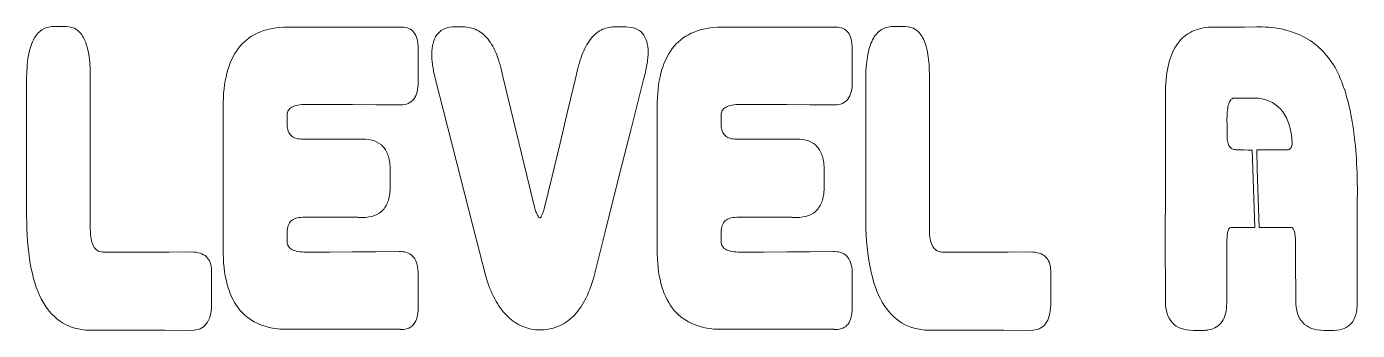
# Model space of a CAD drawing. Header units: millimetres. Extents: x 8 to 95, y 4 to 126.
# Drawn here: x 7.68 to 16.4, y 110.6 to 112.6 of the extents above; entities that cross this region are included whole.
import ezdxf

# ---------------------------------------------------------------- set-up
doc = ezdxf.new("R2010")
doc.units = ezdxf.units.MM
doc.header["$MEASUREMENT"] = 0
doc.layers.add('text outlines', color=7, linetype='Continuous', lineweight=0)

# ---------------------------------------------------------------- blocks, each defined once
blk = doc.blocks.new('Block_9')
at = {"layer": 'text outlines', "color": 7, "lineweight": 9}
for points, knots in [([(8.7578, 110.6026), (8.7578, 110.6026), (8.5843, 110.6032), (8.5843, 110.6032), (8.5843, 110.6032), (8.4109, 110.6037), (8.4109, 110.6037), (8.4109, 110.6037), (8.2374, 110.6043), (8.2374, 110.6043), (8.2374, 110.6043), (8.0639, 110.6048), (8.0639, 110.6048), (7.9997, 110.6109), (7.9435, 110.6312), (7.8953, 110.6655), (7.8472, 110.6998), (7.8071, 110.7481), (7.775, 110.8106), (7.7429, 110.8731), (7.7188, 110.9497), (7.7028, 111.0404), (7.6868, 111.131), (7.6788, 111.2358), (7.6788, 111.3547), (7.6788, 111.3547), (7.6788, 111.5773), (7.6788, 111.5773), (7.6788, 111.5773), (7.6788, 111.7999), (7.6788, 111.7999), (7.6788, 111.7999), (7.6788, 112.0224), (7.6788, 112.0224), (7.6788, 112.0224), (7.6788, 112.245), (7.6788, 112.245), (7.6788, 112.3036), (7.6825, 112.3548), (7.6899, 112.3987), (7.6973, 112.4425), (7.7084, 112.4791), (7.7233, 112.5084), (7.7381, 112.5376), (7.7566, 112.5595), (7.7789, 112.5742), (7.8012, 112.5888), (7.8272, 112.5961), (7.8569, 112.5961), (7.8569, 112.5961), (7.8772, 112.5961), (7.8772, 112.5961), (7.8772, 112.5961), (7.8975, 112.5961), (7.8975, 112.5961), (7.8975, 112.5961), (7.9179, 112.5961), (7.9179, 112.5961), (7.9179, 112.5961), (7.9382, 112.5961), (7.9382, 112.5961), (7.9645, 112.5961), (7.9875, 112.5893), (8.0072, 112.5757), (8.0269, 112.5621), (8.0433, 112.5417), (8.0565, 112.5144), (8.0696, 112.4872), (8.0795, 112.4532), (8.0861, 112.4124), (8.0927, 112.3716), (8.096, 112.3239), (8.096, 112.2695), (8.096, 112.2695), (8.096, 112.0191), (8.096, 112.0191), (8.096, 112.0191), (8.096, 111.7687), (8.096, 111.7687), (8.096, 111.7687), (8.096, 111.5183), (8.096, 111.5183), (8.096, 111.5183), (8.096, 111.2678), (8.096, 111.2678), (8.096, 111.2431), (8.0977, 111.2214), (8.1011, 111.2028), (8.1046, 111.1841), (8.1097, 111.1684), (8.1166, 111.1558), (8.1235, 111.1432), (8.1321, 111.1336), (8.1423, 111.127), (8.1526, 111.1204), (8.1646, 111.1168), (8.1783, 111.1163), (8.1783, 111.1163), (8.3232, 111.1165), (8.3232, 111.1165), (8.3232, 111.1165), (8.468, 111.1168), (8.468, 111.1168), (8.468, 111.1168), (8.6129, 111.117), (8.6129, 111.117), (8.6129, 111.117), (8.7578, 111.1173), (8.7578, 111.1173), (8.7797, 111.1171), (8.799, 111.1144), (8.8155, 111.1092), (8.8321, 111.1039), (8.8459, 111.0962), (8.857, 111.0859), (8.868, 111.0756), (8.8764, 111.0627), (8.882, 111.0474), (8.8877, 111.032), (8.8906, 111.0141), (8.8908, 110.9936), (8.8908, 110.9936), (8.8908, 110.9379), (8.8908, 110.9379), (8.8908, 110.9379), (8.8908, 110.8822), (8.8908, 110.8822), (8.8908, 110.8822), (8.8908, 110.8264), (8.8908, 110.8264), (8.8908, 110.8264), (8.8908, 110.7707), (8.8908, 110.7707), (8.8903, 110.7429), (8.8872, 110.7185), (8.8815, 110.6976), (8.8757, 110.6767), (8.8673, 110.6592), (8.8562, 110.6452), (8.8451, 110.6312), (8.8313, 110.6206), (8.8149, 110.6135), (8.7985, 110.6064), (8.7795, 110.6028), (8.7578, 110.6026)], [0, 0, 0, 0, 1, 1, 1, 2, 2, 2, 3, 3, 3, 4, 4, 4, 5, 5, 5, 6, 6, 6, 7, 7, 7, 8, 8, 8, 9, 9, 9, 10, 10, 10, 11, 11, 11, 12, 12, 12, 13, 13, 13, 14, 14, 14, 15, 15, 15, 16, 16, 16, 17, 17, 17, 18, 18, 18, 19, 19, 19, 20, 20, 20, 21, 21, 21, 22, 22, 22, 23, 23, 23, 24, 24, 24, 25, 25, 25, 26, 26, 26, 27, 27, 27, 28, 28, 28, 29, 29, 29, 30, 30, 30, 31, 31, 31, 32, 32, 32, 33, 33, 33, 34, 34, 34, 35, 35, 35, 36, 36, 36, 37, 37, 37, 38, 38, 38, 39, 39, 39, 40, 40, 40, 41, 41, 41, 42, 42, 42, 43, 43, 43, 44, 44, 44, 45, 45, 45, 46, 46, 46, 47, 47, 47, 48, 48, 48, 48]), ([(8.9669, 112.0389), (8.9667, 112.0413), (8.9666, 112.0437), (8.9665, 112.0461), (8.9664, 112.0485), (8.9663, 112.0509), (8.9663, 112.0533), (8.9662, 112.0558), (8.9662, 112.0582), (8.9662, 112.0606), (8.9662, 112.0631), (8.9662, 112.0655), (8.9662, 112.068), (8.9662, 112.1522), (8.9744, 112.2264), (8.9909, 112.2903), (9.0073, 112.3543), (9.032, 112.4081), (9.065, 112.4517), (9.0979, 112.4954), (9.139, 112.5289), (9.1884, 112.5522), (9.2378, 112.5755), (9.2955, 112.5886), (9.3614, 112.5916), (9.3614, 112.5916), (9.5509, 112.5916), (9.5509, 112.5916), (9.5509, 112.5916), (9.7405, 112.5916), (9.7405, 112.5916), (9.7405, 112.5916), (9.9301, 112.5916), (9.9301, 112.5916), (9.9301, 112.5916), (10.1196, 112.5916), (10.1196, 112.5916), (10.1211, 112.5918), (10.1225, 112.5919), (10.124, 112.5921), (10.1254, 112.5922), (10.1268, 112.5923), (10.1282, 112.5924), (10.1296, 112.5925), (10.131, 112.5925), (10.1324, 112.5926), (10.1337, 112.5926), (10.1351, 112.5927), (10.1365, 112.5927), (10.1543, 112.5927), (10.1699, 112.5897), (10.1833, 112.5838), (10.1967, 112.5779), (10.2079, 112.5691), (10.2168, 112.5573), (10.2258, 112.5456), (10.2325, 112.5308), (10.2369, 112.5132), (10.2414, 112.4955), (10.2436, 112.4748), (10.2436, 112.4512), (10.2436, 112.4512), (10.2436, 112.403), (10.2436, 112.403), (10.2436, 112.403), (10.2436, 112.3549), (10.2436, 112.3549), (10.2436, 112.3549), (10.2436, 112.3067), (10.2436, 112.3067), (10.2436, 112.3067), (10.2436, 112.2585), (10.2436, 112.2585), (10.2438, 112.2564), (10.244, 112.2544), (10.2441, 112.2524), (10.2442, 112.2504), (10.2443, 112.2484), (10.2444, 112.2464), (10.2445, 112.2445), (10.2446, 112.2426), (10.2446, 112.2407), (10.2447, 112.2388), (10.2447, 112.2369), (10.2447, 112.2351), (10.2447, 112.2096), (10.2422, 112.1873), (10.2374, 112.1683), (10.2325, 112.1492), (10.2253, 112.1333), (10.2156, 112.1206), (10.2059, 112.1079), (10.1938, 112.0983), (10.1793, 112.092), (10.1648, 112.0856), (10.1479, 112.0824), (10.1286, 112.0824), (10.1286, 112.0824), (10.1263, 112.0824), (10.1263, 112.0824), (10.1263, 112.0824), (10.1241, 112.0824), (10.1241, 112.0824), (10.1241, 112.0824), (10.1219, 112.0824), (10.1219, 112.0824), (10.1219, 112.0824), (10.1196, 112.0824), (10.1196, 112.0824), (10.1196, 112.0824), (9.9673, 112.0833), (9.9673, 112.0833), (9.9673, 112.0833), (9.8149, 112.0841), (9.8149, 112.0841), (9.8149, 112.0841), (9.6625, 112.0849), (9.6625, 112.0849), (9.6625, 112.0849), (9.5102, 112.0857), (9.5102, 112.0857), (9.4896, 112.0855), (9.4716, 112.084), (9.4561, 112.0811), (9.4406, 112.0781), (9.4276, 112.0738), (9.4172, 112.0682), (9.4067, 112.0625), (9.3989, 112.0554), (9.3935, 112.047), (9.3882, 112.0386), (9.3854, 112.0288), (9.3851, 112.0177), (9.3851, 112.0177), (9.3851, 112.0013), (9.3851, 112.0013), (9.3851, 112.0013), (9.3851, 111.9849), (9.3851, 111.9849), (9.3851, 111.9849), (9.3851, 111.9684), (9.3851, 111.9684), (9.3851, 111.9684), (9.3851, 111.952), (9.3851, 111.952), (9.3854, 111.9362), (9.3877, 111.9224), (9.3921, 111.9106), (9.3965, 111.8987), (9.4029, 111.8889), (9.4114, 111.881), (9.4199, 111.8731), (9.4305, 111.8672), (9.4431, 111.8632), (9.4557, 111.8593), (9.4704, 111.8573), (9.4871, 111.8573), (9.4871, 111.8573), (9.5775, 111.8573), (9.5775, 111.8573), (9.5775, 111.8573), (9.6678, 111.8573), (9.6678, 111.8573), (9.6678, 111.8573), (9.7581, 111.8573), (9.7581, 111.8573), (9.7581, 111.8573), (9.8485, 111.8573), (9.8485, 111.8573), (9.851, 111.8575), (9.8535, 111.8576), (9.856, 111.8577), (9.8585, 111.8579), (9.861, 111.858), (9.8635, 111.8581), (9.866, 111.8582), (9.8685, 111.8582), (9.871, 111.8583), (9.8735, 111.8583), (9.876, 111.8583), (9.8785, 111.8583), (9.9088, 111.8583), (9.9353, 111.8541), (9.958, 111.8456), (9.9808, 111.8371), (9.9997, 111.8244), (10.0149, 111.8074), (10.0301, 111.7904), (10.0414, 111.7692), (10.049, 111.7437), (10.0566, 111.7182), (10.0604, 111.6884), (10.0604, 111.6544), (10.0604, 111.6544), (10.0604, 111.6276), (10.0604, 111.6276), (10.0604, 111.6276), (10.0604, 111.6009), (10.0604, 111.6009), (10.0604, 111.6009), (10.0604, 111.5742), (10.0604, 111.5742), (10.0604, 111.5742), (10.0604, 111.5474), (10.0604, 111.5474), (10.0604, 111.5134), (10.0566, 111.4837), (10.049, 111.4582), (10.0414, 111.4328), (10.0301, 111.4115), (10.0149, 111.3946), (9.9997, 111.3776), (9.9808, 111.3648), (9.958, 111.3564), (9.9353, 111.3479), (9.9088, 111.3436), (9.8785, 111.3436), (9.876, 111.3436), (9.8735, 111.3437), (9.871, 111.3437), (9.8685, 111.3437), (9.866, 111.3438), (9.8635, 111.3439), (9.861, 111.344), (9.8585, 111.3441), (9.856, 111.3442), (9.8535, 111.3443), (9.851, 111.3445), (9.8485, 111.3447), (9.8485, 111.3447), (9.7581, 111.3447), (9.7581, 111.3447), (9.7581, 111.3447), (9.6678, 111.3447), (9.6678, 111.3447), (9.6678, 111.3447), (9.5775, 111.3447), (9.5775, 111.3447), (9.5775, 111.3447), (9.4871, 111.3447), (9.4871, 111.3447), (9.4704, 111.3447), (9.4557, 111.3427), (9.4431, 111.3388), (9.4305, 111.3348), (9.4199, 111.3289), (9.4114, 111.321), (9.4029, 111.3131), (9.3965, 111.3032), (9.3921, 111.2914), (9.3877, 111.2796), (9.3854, 111.2657), (9.3851, 111.2499), (9.3851, 111.2499), (9.3851, 111.2335), (9.3851, 111.2335), (9.3851, 111.2335), (9.3851, 111.2171), (9.3851, 111.2171), (9.3851, 111.2171), (9.3851, 111.2007), (9.3851, 111.2007), (9.3851, 111.2007), (9.3851, 111.1843), (9.3851, 111.1843), (9.3854, 111.1731), (9.3882, 111.1634), (9.3935, 111.1549), (9.3989, 111.1465), (9.4067, 111.1395), (9.4172, 111.1338), (9.4276, 111.1281), (9.4406, 111.1238), (9.4561, 111.1209), (9.4716, 111.118), (9.4896, 111.1164), (9.5102, 111.1163), (9.5102, 111.1163), (9.6625, 111.1171), (9.6625, 111.1171), (9.6625, 111.1171), (9.8149, 111.1179), (9.8149, 111.1179), (9.8149, 111.1179), (9.9673, 111.1187), (9.9673, 111.1187), (9.9673, 111.1187), (10.1196, 111.1195), (10.1196, 111.1195), (10.1196, 111.1195), (10.1219, 111.1195), (10.1219, 111.1195), (10.1219, 111.1195), (10.1241, 111.1195), (10.1241, 111.1195), (10.1241, 111.1195), (10.1263, 111.1195), (10.1263, 111.1195), (10.1263, 111.1195), (10.1286, 111.1195), (10.1286, 111.1195), (10.1479, 111.1195), (10.1648, 111.1164), (10.1793, 111.11), (10.1938, 111.1036), (10.2059, 111.0941), (10.2156, 111.0814), (10.2253, 111.0687), (10.2325, 111.0528), (10.2374, 111.0337), (10.2422, 111.0146), (10.2447, 110.9924), (10.2447, 110.9669), (10.2447, 110.9651), (10.2447, 110.9632), (10.2446, 110.9613), (10.2446, 110.9594), (10.2445, 110.9575), (10.2444, 110.9555), (10.2443, 110.9536), (10.2442, 110.9516), (10.2441, 110.9496), (10.244, 110.9476), (10.2438, 110.9456), (10.2436, 110.9435), (10.2436, 110.9435), (10.2436, 110.8953), (10.2436, 110.8953), (10.2436, 110.8953), (10.2436, 110.8471), (10.2436, 110.8471), (10.2436, 110.8471), (10.2436, 110.7989), (10.2436, 110.7989), (10.2436, 110.7989), (10.2436, 110.7507), (10.2436, 110.7507), (10.2436, 110.7271), (10.2414, 110.7065), (10.2369, 110.6888), (10.2325, 110.6711), (10.2258, 110.6563), (10.2168, 110.6445), (10.2079, 110.6327), (10.1967, 110.6239), (10.1833, 110.618), (10.1699, 110.6121), (10.1543, 110.6091), (10.1365, 110.6091), (10.1351, 110.6091), (10.1337, 110.6092), (10.1324, 110.6092), (10.131, 110.6093), (10.1296, 110.6094), (10.1282, 110.6095), (10.1268, 110.6096), (10.1254, 110.6097), (10.124, 110.6099), (10.1225, 110.61), (10.1211, 110.6102), (10.1196, 110.6103), (10.1196, 110.6103), (9.9301, 110.6103), (9.9301, 110.6103), (9.9301, 110.6103), (9.7405, 110.6103), (9.7405, 110.6103), (9.7405, 110.6103), (9.5509, 110.6103), (9.5509, 110.6103), (9.5509, 110.6103), (9.3614, 110.6103), (9.3614, 110.6103), (9.2955, 110.6133), (9.2378, 110.6265), (9.1884, 110.6498), (9.139, 110.6731), (9.0979, 110.7065), (9.065, 110.7502), (9.032, 110.7938), (9.0073, 110.8476), (8.9909, 110.9116), (8.9744, 110.9755), (8.9662, 111.0497), (8.9662, 111.134), (8.9662, 111.1364), (8.9662, 111.1388), (8.9662, 111.1412), (8.9662, 111.1437), (8.9662, 111.1461), (8.9663, 111.1485), (8.9663, 111.1509), (8.9664, 111.1533), (8.9665, 111.1558), (8.9666, 111.1582), (8.9667, 111.1607), (8.9669, 111.1631), (8.9669, 111.1631), (8.9669, 111.382), (8.9669, 111.382), (8.9669, 111.382), (8.9669, 111.601), (8.9669, 111.601), (8.9669, 111.601), (8.9669, 111.8199), (8.9669, 111.8199), (8.9669, 111.8199), (8.9669, 112.0389), (8.9669, 112.0389)], [0, 0, 0, 0, 1, 1, 1, 2, 2, 2, 3, 3, 3, 4, 4, 4, 5, 5, 5, 6, 6, 6, 7, 7, 7, 8, 8, 8, 9, 9, 9, 10, 10, 10, 11, 11, 11, 12, 12, 12, 13, 13, 13, 14, 14, 14, 15, 15, 15, 16, 16, 16, 17, 17, 17, 18, 18, 18, 19, 19, 19, 20, 20, 20, 21, 21, 21, 22, 22, 22, 23, 23, 23, 24, 24, 24, 25, 25, 25, 26, 26, 26, 27, 27, 27, 28, 28, 28, 29, 29, 29, 30, 30, 30, 31, 31, 31, 32, 32, 32, 33, 33, 33, 34, 34, 34, 35, 35, 35, 36, 36, 36, 37, 37, 37, 38, 38, 38, 39, 39, 39, 40, 40, 40, 41, 41, 41, 42, 42, 42, 43, 43, 43, 44, 44, 44, 45, 45, 45, 46, 46, 46, 47, 47, 47, 48, 48, 48, 49, 49, 49, 50, 50, 50, 51, 51, 51, 52, 52, 52, 53, 53, 53, 54, 54, 54, 55, 55, 55, 56, 56, 56, 57, 57, 57, 58, 58, 58, 59, 59, 59, 60, 60, 60, 61, 61, 61, 62, 62, 62, 63, 63, 63, 64, 64, 64, 65, 65, 65, 66, 66, 66, 67, 67, 67, 68, 68, 68, 69, 69, 69, 70, 70, 70, 71, 71, 71, 72, 72, 72, 73, 73, 73, 74, 74, 74, 75, 75, 75, 76, 76, 76, 77, 77, 77, 78, 78, 78, 79, 79, 79, 80, 80, 80, 81, 81, 81, 82, 82, 82, 83, 83, 83, 84, 84, 84, 85, 85, 85, 86, 86, 86, 87, 87, 87, 88, 88, 88, 89, 89, 89, 90, 90, 90, 91, 91, 91, 92, 92, 92, 93, 93, 93, 94, 94, 94, 95, 95, 95, 96, 96, 96, 97, 97, 97, 98, 98, 98, 99, 99, 99, 100, 100, 100, 101, 101, 101, 102, 102, 102, 103, 103, 103, 104, 104, 104, 105, 105, 105, 106, 106, 106, 107, 107, 107, 108, 108, 108, 109, 109, 109, 110, 110, 110, 111, 111, 111, 112, 112, 112, 113, 113, 113, 114, 114, 114, 115, 115, 115, 116, 116, 116, 117, 117, 117, 118, 118, 118, 119, 119, 119, 120, 120, 120, 121, 121, 121, 122, 122, 122, 123, 123, 123, 124, 124, 124, 125, 125, 125, 126, 126, 126, 127, 127, 127, 128, 128, 128, 129, 129, 129, 130, 130, 130, 131, 131, 131, 132, 132, 132, 133, 133, 133, 134, 134, 134, 135, 135, 135, 136, 136, 136, 136]), ([(11.7206, 112.2485), (11.7206, 112.2485), (11.6391, 111.9245), (11.6391, 111.9245), (11.6391, 111.9245), (11.5576, 111.6005), (11.5576, 111.6005), (11.5576, 111.6005), (11.4761, 111.2765), (11.4761, 111.2765), (11.4761, 111.2765), (11.3947, 110.9524), (11.3947, 110.9524), (11.3788, 110.8947), (11.3594, 110.8442), (11.3365, 110.8008), (11.3136, 110.7575), (11.2871, 110.7214), (11.2572, 110.6925), (11.2272, 110.6636), (11.1936, 110.642), (11.1565, 110.6275), (11.1195, 110.6131), (11.0788, 110.6059), (11.0346, 110.6059), (11.0346, 110.6059), (11.0329, 110.6059), (11.0329, 110.6059), (11.0329, 110.6059), (11.0312, 110.6059), (11.0312, 110.6059), (11.0312, 110.6059), (11.0295, 110.6059), (11.0295, 110.6059), (11.0295, 110.6059), (11.0278, 110.6059), (11.0278, 110.6059), (10.9875, 110.6087), (10.9503, 110.6181), (10.916, 110.634), (10.8817, 110.65), (10.8504, 110.6726), (10.822, 110.7017), (10.7937, 110.7309), (10.7683, 110.7666), (10.7458, 110.809), (10.7234, 110.8513), (10.7039, 110.9002), (10.6874, 110.9557), (10.6874, 110.9557), (10.6043, 111.2811), (10.6043, 111.2811), (10.6043, 111.2811), (10.5213, 111.6065), (10.5213, 111.6065), (10.5213, 111.6065), (10.4383, 111.9319), (10.4383, 111.9319), (10.4383, 111.9319), (10.3553, 112.2573), (10.3553, 112.2573), (10.3516, 112.2725), (10.3483, 112.2872), (10.3456, 112.3014), (10.3428, 112.3156), (10.3405, 112.3292), (10.3387, 112.3423), (10.3369, 112.3554), (10.3355, 112.3679), (10.3346, 112.3799), (10.3337, 112.392), (10.3332, 112.4034), (10.3332, 112.4144), (10.3332, 112.4417), (10.336, 112.4659), (10.3415, 112.487), (10.347, 112.5081), (10.3553, 112.5262), (10.3663, 112.5411), (10.3774, 112.5561), (10.3912, 112.568), (10.4078, 112.5767), (10.4244, 112.5855), (10.4437, 112.5912), (10.4659, 112.5939), (10.4659, 112.5939), (10.4839, 112.5939), (10.4839, 112.5939), (10.4839, 112.5939), (10.5019, 112.5939), (10.5019, 112.5939), (10.5019, 112.5939), (10.5199, 112.5939), (10.5199, 112.5939), (10.5199, 112.5939), (10.5379, 112.5939), (10.5379, 112.5939), (10.5709, 112.5939), (10.6012, 112.5871), (10.6286, 112.5735), (10.6559, 112.56), (10.6805, 112.5396), (10.7022, 112.5125), (10.7239, 112.4854), (10.7428, 112.4515), (10.7588, 112.4108), (10.7748, 112.3701), (10.788, 112.3227), (10.7983, 112.2685), (10.7983, 112.2685), (10.8508, 112.0517), (10.8508, 112.0517), (10.8508, 112.0517), (10.9032, 111.835), (10.9032, 111.835), (10.9032, 111.835), (10.9557, 111.6183), (10.9557, 111.6183), (10.9557, 111.6183), (11.0081, 111.4015), (11.0081, 111.4015), (11.0118, 111.3913), (11.0153, 111.3824), (11.0185, 111.3747), (11.0217, 111.367), (11.0247, 111.3607), (11.0274, 111.3555), (11.0302, 111.3504), (11.0327, 111.3466), (11.0349, 111.344), (11.0371, 111.3415), (11.0391, 111.3402), (11.0408, 111.3402), (11.0425, 111.3402), (11.0443, 111.3414), (11.0463, 111.3439), (11.0483, 111.3463), (11.0506, 111.35), (11.0529, 111.3549), (11.0553, 111.3599), (11.0579, 111.366), (11.0607, 111.3734), (11.0634, 111.3808), (11.0663, 111.3894), (11.0694, 111.3993), (11.0694, 111.3993), (11.1215, 111.6155), (11.1215, 111.6155), (11.1215, 111.6155), (11.1735, 111.8316), (11.1735, 111.8316), (11.1735, 111.8316), (11.2255, 112.0478), (11.2255, 112.0478), (11.2255, 112.0478), (11.2775, 112.264), (11.2775, 112.264), (11.2881, 112.319), (11.3013, 112.3671), (11.3171, 112.4083), (11.3329, 112.4496), (11.3513, 112.4839), (11.3723, 112.5114), (11.3932, 112.5389), (11.4168, 112.5595), (11.4429, 112.5733), (11.469, 112.587), (11.4977, 112.5939), (11.529, 112.5939), (11.529, 112.5939), (11.5479, 112.5939), (11.5479, 112.5939), (11.5479, 112.5939), (11.5667, 112.5939), (11.5667, 112.5939), (11.5667, 112.5939), (11.5856, 112.5939), (11.5856, 112.5939), (11.5856, 112.5939), (11.6045, 112.5939), (11.6045, 112.5939), (11.6288, 112.5935), (11.6502, 112.5897), (11.6684, 112.5826), (11.6867, 112.5754), (11.7019, 112.5649), (11.7141, 112.5509), (11.7262, 112.537), (11.7353, 112.5197), (11.7414, 112.499), (11.7475, 112.4783), (11.7505, 112.4542), (11.7505, 112.4268), (11.7505, 112.4147), (11.7499, 112.4019), (11.7487, 112.3884), (11.7474, 112.3749), (11.7455, 112.3608), (11.743, 112.3459), (11.7405, 112.331), (11.7374, 112.3155), (11.7337, 112.2993), (11.7299, 112.283), (11.7256, 112.2661), (11.7206, 112.2485)], [0, 0, 0, 0, 1, 1, 1, 2, 2, 2, 3, 3, 3, 4, 4, 4, 5, 5, 5, 6, 6, 6, 7, 7, 7, 8, 8, 8, 9, 9, 9, 10, 10, 10, 11, 11, 11, 12, 12, 12, 13, 13, 13, 14, 14, 14, 15, 15, 15, 16, 16, 16, 17, 17, 17, 18, 18, 18, 19, 19, 19, 20, 20, 20, 21, 21, 21, 22, 22, 22, 23, 23, 23, 24, 24, 24, 25, 25, 25, 26, 26, 26, 27, 27, 27, 28, 28, 28, 29, 29, 29, 30, 30, 30, 31, 31, 31, 32, 32, 32, 33, 33, 33, 34, 34, 34, 35, 35, 35, 36, 36, 36, 37, 37, 37, 38, 38, 38, 39, 39, 39, 40, 40, 40, 41, 41, 41, 42, 42, 42, 43, 43, 43, 44, 44, 44, 45, 45, 45, 46, 46, 46, 47, 47, 47, 48, 48, 48, 49, 49, 49, 50, 50, 50, 51, 51, 51, 52, 52, 52, 53, 53, 53, 54, 54, 54, 55, 55, 55, 56, 56, 56, 57, 57, 57, 58, 58, 58, 59, 59, 59, 60, 60, 60, 61, 61, 61, 62, 62, 62, 63, 63, 63, 64, 64, 64, 65, 65, 65, 66, 66, 66, 67, 67, 67, 68, 68, 68, 68]), ([(11.8108, 112.0389), (11.8106, 112.0413), (11.8105, 112.0437), (11.8104, 112.0461), (11.8103, 112.0485), (11.8103, 112.0509), (11.8102, 112.0533), (11.8102, 112.0558), (11.8102, 112.0582), (11.8101, 112.0606), (11.8101, 112.0631), (11.8101, 112.0655), (11.8101, 112.068), (11.8101, 112.1522), (11.8184, 112.2264), (11.8348, 112.2903), (11.8513, 112.3543), (11.876, 112.4081), (11.9089, 112.4517), (11.9418, 112.4954), (11.983, 112.5289), (12.0324, 112.5522), (12.0818, 112.5755), (12.1394, 112.5886), (12.2053, 112.5916), (12.2053, 112.5916), (12.3949, 112.5916), (12.3949, 112.5916), (12.3949, 112.5916), (12.5844, 112.5916), (12.5844, 112.5916), (12.5844, 112.5916), (12.774, 112.5916), (12.774, 112.5916), (12.774, 112.5916), (12.9635, 112.5916), (12.9635, 112.5916), (12.965, 112.5918), (12.9665, 112.5919), (12.9679, 112.5921), (12.9693, 112.5922), (12.9707, 112.5923), (12.9721, 112.5924), (12.9735, 112.5925), (12.9749, 112.5925), (12.9763, 112.5926), (12.9777, 112.5926), (12.9791, 112.5927), (12.9804, 112.5927), (12.9983, 112.5927), (13.0139, 112.5897), (13.0273, 112.5838), (13.0406, 112.5779), (13.0518, 112.5691), (13.0607, 112.5573), (13.0697, 112.5456), (13.0764, 112.5308), (13.0809, 112.5132), (13.0853, 112.4955), (13.0876, 112.4748), (13.0876, 112.4512), (13.0876, 112.4512), (13.0876, 112.403), (13.0876, 112.403), (13.0876, 112.403), (13.0876, 112.3549), (13.0876, 112.3549), (13.0876, 112.3549), (13.0876, 112.3067), (13.0876, 112.3067), (13.0876, 112.3067), (13.0876, 112.2585), (13.0876, 112.2585), (13.0877, 112.2564), (13.0879, 112.2544), (13.088, 112.2524), (13.0882, 112.2504), (13.0883, 112.2484), (13.0883, 112.2464), (13.0884, 112.2445), (13.0885, 112.2426), (13.0885, 112.2407), (13.0886, 112.2388), (13.0886, 112.2369), (13.0886, 112.2351), (13.0886, 112.2096), (13.0862, 112.1873), (13.0813, 112.1683), (13.0765, 112.1492), (13.0692, 112.1333), (13.0595, 112.1206), (13.0498, 112.1079), (13.0377, 112.0983), (13.0232, 112.092), (13.0087, 112.0856), (12.9918, 112.0824), (12.9725, 112.0824), (12.9725, 112.0824), (12.9703, 112.0824), (12.9703, 112.0824), (12.9703, 112.0824), (12.968, 112.0824), (12.968, 112.0824), (12.968, 112.0824), (12.9658, 112.0824), (12.9658, 112.0824), (12.9658, 112.0824), (12.9635, 112.0824), (12.9635, 112.0824), (12.9635, 112.0824), (12.8112, 112.0833), (12.8112, 112.0833), (12.8112, 112.0833), (12.6588, 112.0841), (12.6588, 112.0841), (12.6588, 112.0841), (12.5065, 112.0849), (12.5065, 112.0849), (12.5065, 112.0849), (12.3541, 112.0857), (12.3541, 112.0857), (12.3335, 112.0855), (12.3155, 112.084), (12.3, 112.0811), (12.2845, 112.0781), (12.2715, 112.0738), (12.2611, 112.0682), (12.2507, 112.0625), (12.2428, 112.0554), (12.2375, 112.047), (12.2321, 112.0386), (12.2293, 112.0288), (12.2291, 112.0177), (12.2291, 112.0177), (12.2291, 112.0013), (12.2291, 112.0013), (12.2291, 112.0013), (12.2291, 111.9849), (12.2291, 111.9849), (12.2291, 111.9849), (12.2291, 111.9684), (12.2291, 111.9684), (12.2291, 111.9684), (12.2291, 111.952), (12.2291, 111.952), (12.2293, 111.9362), (12.2316, 111.9224), (12.236, 111.9106), (12.2404, 111.8987), (12.2469, 111.8889), (12.2554, 111.881), (12.2639, 111.8731), (12.2744, 111.8672), (12.287, 111.8632), (12.2997, 111.8593), (12.3143, 111.8573), (12.331, 111.8573), (12.331, 111.8573), (12.4214, 111.8573), (12.4214, 111.8573), (12.4214, 111.8573), (12.5117, 111.8573), (12.5117, 111.8573), (12.5117, 111.8573), (12.6021, 111.8573), (12.6021, 111.8573), (12.6021, 111.8573), (12.6924, 111.8573), (12.6924, 111.8573), (12.6949, 111.8575), (12.6974, 111.8576), (12.6999, 111.8577), (12.7024, 111.8579), (12.7049, 111.858), (12.7074, 111.8581), (12.7099, 111.8582), (12.7124, 111.8582), (12.7149, 111.8583), (12.7174, 111.8583), (12.7199, 111.8583), (12.7224, 111.8583), (12.7527, 111.8583), (12.7792, 111.8541), (12.802, 111.8456), (12.8247, 111.8371), (12.8437, 111.8244), (12.8588, 111.8074), (12.874, 111.7904), (12.8853, 111.7692), (12.8929, 111.7437), (12.9005, 111.7182), (12.9043, 111.6884), (12.9043, 111.6544), (12.9043, 111.6544), (12.9043, 111.6276), (12.9043, 111.6276), (12.9043, 111.6276), (12.9043, 111.6009), (12.9043, 111.6009), (12.9043, 111.6009), (12.9043, 111.5742), (12.9043, 111.5742), (12.9043, 111.5742), (12.9043, 111.5474), (12.9043, 111.5474), (12.9043, 111.5134), (12.9005, 111.4837), (12.8929, 111.4582), (12.8853, 111.4328), (12.874, 111.4115), (12.8588, 111.3946), (12.8437, 111.3776), (12.8247, 111.3648), (12.802, 111.3564), (12.7792, 111.3479), (12.7527, 111.3436), (12.7224, 111.3436), (12.7199, 111.3436), (12.7174, 111.3437), (12.7149, 111.3437), (12.7124, 111.3437), (12.7099, 111.3438), (12.7074, 111.3439), (12.7049, 111.344), (12.7024, 111.3441), (12.6999, 111.3442), (12.6974, 111.3443), (12.6949, 111.3445), (12.6924, 111.3447), (12.6924, 111.3447), (12.6021, 111.3447), (12.6021, 111.3447), (12.6021, 111.3447), (12.5117, 111.3447), (12.5117, 111.3447), (12.5117, 111.3447), (12.4214, 111.3447), (12.4214, 111.3447), (12.4214, 111.3447), (12.331, 111.3447), (12.331, 111.3447), (12.3143, 111.3447), (12.2997, 111.3427), (12.287, 111.3388), (12.2744, 111.3348), (12.2639, 111.3289), (12.2554, 111.321), (12.2469, 111.3131), (12.2404, 111.3032), (12.236, 111.2914), (12.2316, 111.2796), (12.2293, 111.2657), (12.2291, 111.2499), (12.2291, 111.2499), (12.2291, 111.2335), (12.2291, 111.2335), (12.2291, 111.2335), (12.2291, 111.2171), (12.2291, 111.2171), (12.2291, 111.2171), (12.2291, 111.2007), (12.2291, 111.2007), (12.2291, 111.2007), (12.2291, 111.1843), (12.2291, 111.1843), (12.2293, 111.1731), (12.2321, 111.1634), (12.2375, 111.1549), (12.2428, 111.1465), (12.2507, 111.1395), (12.2611, 111.1338), (12.2715, 111.1281), (12.2845, 111.1238), (12.3, 111.1209), (12.3155, 111.118), (12.3335, 111.1164), (12.3541, 111.1163), (12.3541, 111.1163), (12.5065, 111.1171), (12.5065, 111.1171), (12.5065, 111.1171), (12.6588, 111.1179), (12.6588, 111.1179), (12.6588, 111.1179), (12.8112, 111.1187), (12.8112, 111.1187), (12.8112, 111.1187), (12.9635, 111.1195), (12.9635, 111.1195), (12.9635, 111.1195), (12.9658, 111.1195), (12.9658, 111.1195), (12.9658, 111.1195), (12.968, 111.1195), (12.968, 111.1195), (12.968, 111.1195), (12.9703, 111.1195), (12.9703, 111.1195), (12.9703, 111.1195), (12.9725, 111.1195), (12.9725, 111.1195), (12.9918, 111.1195), (13.0087, 111.1164), (13.0232, 111.11), (13.0377, 111.1036), (13.0498, 111.0941), (13.0595, 111.0814), (13.0692, 111.0687), (13.0765, 111.0528), (13.0813, 111.0337), (13.0862, 111.0146), (13.0886, 110.9924), (13.0886, 110.9669), (13.0886, 110.9651), (13.0886, 110.9632), (13.0885, 110.9613), (13.0885, 110.9594), (13.0884, 110.9575), (13.0883, 110.9555), (13.0883, 110.9536), (13.0882, 110.9516), (13.088, 110.9496), (13.0879, 110.9476), (13.0877, 110.9456), (13.0876, 110.9435), (13.0876, 110.9435), (13.0876, 110.8953), (13.0876, 110.8953), (13.0876, 110.8953), (13.0876, 110.8471), (13.0876, 110.8471), (13.0876, 110.8471), (13.0876, 110.7989), (13.0876, 110.7989), (13.0876, 110.7989), (13.0876, 110.7507), (13.0876, 110.7507), (13.0876, 110.7271), (13.0853, 110.7065), (13.0809, 110.6888), (13.0764, 110.6711), (13.0697, 110.6563), (13.0607, 110.6445), (13.0518, 110.6327), (13.0406, 110.6239), (13.0273, 110.618), (13.0139, 110.6121), (12.9983, 110.6091), (12.9804, 110.6091), (12.9791, 110.6091), (12.9777, 110.6092), (12.9763, 110.6092), (12.9749, 110.6093), (12.9735, 110.6094), (12.9721, 110.6095), (12.9707, 110.6096), (12.9693, 110.6097), (12.9679, 110.6099), (12.9665, 110.61), (12.965, 110.6102), (12.9635, 110.6103), (12.9635, 110.6103), (12.774, 110.6103), (12.774, 110.6103), (12.774, 110.6103), (12.5844, 110.6103), (12.5844, 110.6103), (12.5844, 110.6103), (12.3949, 110.6103), (12.3949, 110.6103), (12.3949, 110.6103), (12.2053, 110.6103), (12.2053, 110.6103), (12.1394, 110.6133), (12.0818, 110.6265), (12.0324, 110.6498), (11.983, 110.6731), (11.9418, 110.7065), (11.9089, 110.7502), (11.876, 110.7938), (11.8513, 110.8476), (11.8348, 110.9116), (11.8184, 110.9755), (11.8101, 111.0497), (11.8101, 111.134), (11.8101, 111.1364), (11.8101, 111.1388), (11.8101, 111.1412), (11.8102, 111.1437), (11.8102, 111.1461), (11.8102, 111.1485), (11.8103, 111.1509), (11.8103, 111.1533), (11.8104, 111.1558), (11.8105, 111.1582), (11.8106, 111.1607), (11.8108, 111.1631), (11.8108, 111.1631), (11.8108, 111.382), (11.8108, 111.382), (11.8108, 111.382), (11.8108, 111.601), (11.8108, 111.601), (11.8108, 111.601), (11.8108, 111.8199), (11.8108, 111.8199), (11.8108, 111.8199), (11.8108, 112.0389), (11.8108, 112.0389)], [0, 0, 0, 0, 1, 1, 1, 2, 2, 2, 3, 3, 3, 4, 4, 4, 5, 5, 5, 6, 6, 6, 7, 7, 7, 8, 8, 8, 9, 9, 9, 10, 10, 10, 11, 11, 11, 12, 12, 12, 13, 13, 13, 14, 14, 14, 15, 15, 15, 16, 16, 16, 17, 17, 17, 18, 18, 18, 19, 19, 19, 20, 20, 20, 21, 21, 21, 22, 22, 22, 23, 23, 23, 24, 24, 24, 25, 25, 25, 26, 26, 26, 27, 27, 27, 28, 28, 28, 29, 29, 29, 30, 30, 30, 31, 31, 31, 32, 32, 32, 33, 33, 33, 34, 34, 34, 35, 35, 35, 36, 36, 36, 37, 37, 37, 38, 38, 38, 39, 39, 39, 40, 40, 40, 41, 41, 41, 42, 42, 42, 43, 43, 43, 44, 44, 44, 45, 45, 45, 46, 46, 46, 47, 47, 47, 48, 48, 48, 49, 49, 49, 50, 50, 50, 51, 51, 51, 52, 52, 52, 53, 53, 53, 54, 54, 54, 55, 55, 55, 56, 56, 56, 57, 57, 57, 58, 58, 58, 59, 59, 59, 60, 60, 60, 61, 61, 61, 62, 62, 62, 63, 63, 63, 64, 64, 64, 65, 65, 65, 66, 66, 66, 67, 67, 67, 68, 68, 68, 69, 69, 69, 70, 70, 70, 71, 71, 71, 72, 72, 72, 73, 73, 73, 74, 74, 74, 75, 75, 75, 76, 76, 76, 77, 77, 77, 78, 78, 78, 79, 79, 79, 80, 80, 80, 81, 81, 81, 82, 82, 82, 83, 83, 83, 84, 84, 84, 85, 85, 85, 86, 86, 86, 87, 87, 87, 88, 88, 88, 89, 89, 89, 90, 90, 90, 91, 91, 91, 92, 92, 92, 93, 93, 93, 94, 94, 94, 95, 95, 95, 96, 96, 96, 97, 97, 97, 98, 98, 98, 99, 99, 99, 100, 100, 100, 101, 101, 101, 102, 102, 102, 103, 103, 103, 104, 104, 104, 105, 105, 105, 106, 106, 106, 107, 107, 107, 108, 108, 108, 109, 109, 109, 110, 110, 110, 111, 111, 111, 112, 112, 112, 113, 113, 113, 114, 114, 114, 115, 115, 115, 116, 116, 116, 117, 117, 117, 118, 118, 118, 119, 119, 119, 120, 120, 120, 121, 121, 121, 122, 122, 122, 123, 123, 123, 124, 124, 124, 125, 125, 125, 126, 126, 126, 127, 127, 127, 128, 128, 128, 129, 129, 129, 130, 130, 130, 131, 131, 131, 132, 132, 132, 133, 133, 133, 134, 134, 134, 135, 135, 135, 136, 136, 136, 136]), ([(14.2555, 110.6026), (14.2555, 110.6026), (14.082, 110.6032), (14.082, 110.6032), (14.082, 110.6032), (13.9085, 110.6037), (13.9085, 110.6037), (13.9085, 110.6037), (13.7351, 110.6043), (13.7351, 110.6043), (13.7351, 110.6043), (13.5616, 110.6048), (13.5616, 110.6048), (13.4974, 110.6109), (13.4412, 110.6312), (13.393, 110.6655), (13.3449, 110.6998), (13.3047, 110.7481), (13.2727, 110.8106), (13.2406, 110.8731), (13.2165, 110.9497), (13.2005, 111.0404), (13.1845, 111.131), (13.1765, 111.2358), (13.1765, 111.3547), (13.1765, 111.3547), (13.1765, 111.5773), (13.1765, 111.5773), (13.1765, 111.5773), (13.1765, 111.7999), (13.1765, 111.7999), (13.1765, 111.7999), (13.1765, 112.0224), (13.1765, 112.0224), (13.1765, 112.0224), (13.1765, 112.245), (13.1765, 112.245), (13.1765, 112.3036), (13.1802, 112.3548), (13.1876, 112.3987), (13.195, 112.4425), (13.2061, 112.4791), (13.2209, 112.5084), (13.2358, 112.5376), (13.2543, 112.5595), (13.2766, 112.5742), (13.2989, 112.5888), (13.3249, 112.5961), (13.3546, 112.5961), (13.3546, 112.5961), (13.3749, 112.5961), (13.3749, 112.5961), (13.3749, 112.5961), (13.3952, 112.5961), (13.3952, 112.5961), (13.3952, 112.5961), (13.4155, 112.5961), (13.4155, 112.5961), (13.4155, 112.5961), (13.4359, 112.5961), (13.4359, 112.5961), (13.4621, 112.5961), (13.4851, 112.5893), (13.5049, 112.5757), (13.5246, 112.5621), (13.541, 112.5417), (13.5542, 112.5144), (13.5673, 112.4872), (13.5772, 112.4532), (13.5838, 112.4124), (13.5904, 112.3716), (13.5937, 112.3239), (13.5937, 112.2695), (13.5937, 112.2695), (13.5937, 112.0191), (13.5937, 112.0191), (13.5937, 112.0191), (13.5937, 111.7687), (13.5937, 111.7687), (13.5937, 111.7687), (13.5937, 111.5183), (13.5937, 111.5183), (13.5937, 111.5183), (13.5937, 111.2678), (13.5937, 111.2678), (13.5937, 111.2431), (13.5954, 111.2214), (13.5988, 111.2028), (13.6023, 111.1841), (13.6074, 111.1684), (13.6143, 111.1558), (13.6212, 111.1432), (13.6297, 111.1336), (13.64, 111.127), (13.6503, 111.1204), (13.6623, 111.1168), (13.676, 111.1163), (13.676, 111.1163), (13.8209, 111.1165), (13.8209, 111.1165), (13.8209, 111.1165), (13.9657, 111.1168), (13.9657, 111.1168), (13.9657, 111.1168), (14.1106, 111.117), (14.1106, 111.117), (14.1106, 111.117), (14.2555, 111.1173), (14.2555, 111.1173), (14.2774, 111.1171), (14.2967, 111.1144), (14.3132, 111.1092), (14.3297, 111.1039), (14.3435, 111.0962), (14.3546, 111.0859), (14.3657, 111.0756), (14.3741, 111.0627), (14.3797, 111.0474), (14.3854, 111.032), (14.3883, 111.0141), (14.3884, 110.9936), (14.3884, 110.9936), (14.3884, 110.9379), (14.3884, 110.9379), (14.3884, 110.9379), (14.3884, 110.8822), (14.3884, 110.8822), (14.3884, 110.8822), (14.3884, 110.8264), (14.3884, 110.8264), (14.3884, 110.8264), (14.3884, 110.7707), (14.3884, 110.7707), (14.388, 110.7429), (14.3849, 110.7185), (14.3791, 110.6976), (14.3734, 110.6767), (14.365, 110.6592), (14.3539, 110.6452), (14.3428, 110.6312), (14.329, 110.6206), (14.3126, 110.6135), (14.2962, 110.6064), (14.2772, 110.6028), (14.2555, 110.6026)], [0, 0, 0, 0, 1, 1, 1, 2, 2, 2, 3, 3, 3, 4, 4, 4, 5, 5, 5, 6, 6, 6, 7, 7, 7, 8, 8, 8, 9, 9, 9, 10, 10, 10, 11, 11, 11, 12, 12, 12, 13, 13, 13, 14, 14, 14, 15, 15, 15, 16, 16, 16, 17, 17, 17, 18, 18, 18, 19, 19, 19, 20, 20, 20, 21, 21, 21, 22, 22, 22, 23, 23, 23, 24, 24, 24, 25, 25, 25, 26, 26, 26, 27, 27, 27, 28, 28, 28, 29, 29, 29, 30, 30, 30, 31, 31, 31, 32, 32, 32, 33, 33, 33, 34, 34, 34, 35, 35, 35, 36, 36, 36, 37, 37, 37, 38, 38, 38, 39, 39, 39, 40, 40, 40, 41, 41, 41, 42, 42, 42, 43, 43, 43, 44, 44, 44, 45, 45, 45, 46, 46, 46, 47, 47, 47, 48, 48, 48, 48]), ([(16.2612, 112.3096), (16.2354, 112.357), (16.2055, 112.3985), (16.1714, 112.434), (16.1373, 112.4695), (16.099, 112.4991), (16.0566, 112.5228), (16.0141, 112.5465), (15.9675, 112.5643), (15.9166, 112.5761), (15.8658, 112.5879), (15.8108, 112.5939), (15.7517, 112.5939), (15.7517, 112.5939), (15.7477, 112.5939), (15.7477, 112.5939), (15.7477, 112.5939), (15.7437, 112.5939), (15.7437, 112.5939), (15.7437, 112.5939), (15.7398, 112.5939), (15.7398, 112.5939), (15.7398, 112.5939), (15.7358, 112.5939), (15.7358, 112.5939), (15.7358, 112.5939), (15.6576, 112.5933), (15.6576, 112.5933), (15.6576, 112.5933), (15.5794, 112.5927), (15.5794, 112.5927), (15.5794, 112.5927), (15.5012, 112.5922), (15.5012, 112.5922), (15.5012, 112.5922), (15.423, 112.5916), (15.423, 112.5916), (15.3757, 112.5879), (15.3344, 112.5759), (15.2989, 112.5557), (15.2635, 112.5355), (15.2339, 112.507), (15.2103, 112.4702), (15.1867, 112.4334), (15.169, 112.3884), (15.1572, 112.335), (15.1454, 112.2817), (15.1395, 112.2202), (15.1395, 112.1503), (15.1395, 112.1503), (15.1395, 111.9534), (15.1395, 111.9534), (15.1395, 111.9534), (15.1395, 111.7564), (15.1395, 111.7564), (15.1395, 111.7564), (15.1395, 111.5595), (15.1395, 111.5595), (15.1395, 111.5595), (15.1395, 111.3626), (15.1395, 111.3626), (15.1395, 111.3626), (15.1392, 111.3626), (15.1392, 111.3626), (15.1392, 111.3626), (15.139, 111.3626), (15.139, 111.3626), (15.139, 111.3626), (15.1387, 111.3626), (15.1387, 111.3626), (15.1387, 111.3626), (15.1384, 111.3626), (15.1384, 111.3626), (15.1384, 111.3626), (15.1387, 111.2628), (15.1387, 111.2628), (15.1387, 111.2628), (15.139, 111.1631), (15.139, 111.1631), (15.139, 111.1631), (15.1392, 111.0634), (15.1392, 111.0634), (15.1392, 111.0634), (15.1395, 110.9636), (15.1395, 110.9636), (15.1395, 110.9636), (15.1396, 110.9227), (15.1396, 110.9227), (15.1396, 110.9227), (15.1398, 110.8817), (15.1398, 110.8817), (15.1398, 110.8817), (15.14, 110.8408), (15.14, 110.8408), (15.14, 110.8408), (15.1402, 110.7998), (15.1402, 110.7998), (15.1402, 110.7998), (15.1402, 110.7984), (15.1402, 110.7984), (15.1402, 110.7984), (15.1402, 110.797), (15.1402, 110.797), (15.1402, 110.797), (15.1402, 110.7956), (15.1402, 110.7956), (15.1402, 110.7956), (15.1402, 110.7941), (15.1402, 110.7941), (15.1402, 110.7628), (15.144, 110.7353), (15.1515, 110.7116), (15.1591, 110.688), (15.1705, 110.6681), (15.1856, 110.6522), (15.2008, 110.6362), (15.2197, 110.6241), (15.2425, 110.6158), (15.2652, 110.6076), (15.2917, 110.6032), (15.3221, 110.6026), (15.3221, 110.6026), (15.3397, 110.6026), (15.3397, 110.6026), (15.3397, 110.6026), (15.3574, 110.6026), (15.3574, 110.6026), (15.3574, 110.6026), (15.375, 110.6026), (15.375, 110.6026), (15.375, 110.6026), (15.3927, 110.6026), (15.3927, 110.6026), (15.3954, 110.6028), (15.398, 110.603), (15.4005, 110.6032), (15.403, 110.6034), (15.4055, 110.6036), (15.4079, 110.6039), (15.4103, 110.6042), (15.4126, 110.6045), (15.4148, 110.6048), (15.4171, 110.6051), (15.4192, 110.6055), (15.4213, 110.6059), (15.4213, 110.6059), (15.4217, 110.6059), (15.4217, 110.6059), (15.4217, 110.6059), (15.4221, 110.6059), (15.4221, 110.6059), (15.4221, 110.6059), (15.4226, 110.6059), (15.4226, 110.6059), (15.4226, 110.6059), (15.423, 110.6059), (15.423, 110.6059), (15.4427, 110.6096), (15.46, 110.616), (15.4748, 110.6252), (15.4896, 110.6344), (15.502, 110.6463), (15.5118, 110.661), (15.5217, 110.6757), (15.5291, 110.6931), (15.5341, 110.7132), (15.539, 110.7334), (15.5415, 110.7563), (15.5415, 110.7819), (15.5415, 110.7819), (15.5415, 110.8028), (15.5415, 110.8028), (15.5415, 110.8028), (15.5415, 110.8237), (15.5415, 110.8237), (15.5415, 110.8237), (15.5415, 110.8446), (15.5415, 110.8446), (15.5415, 110.8446), (15.5415, 110.8655), (15.5415, 110.8655), (15.5417, 110.8707), (15.5418, 110.8759), (15.542, 110.8812), (15.5421, 110.8865), (15.5422, 110.8919), (15.5423, 110.8973), (15.5424, 110.9027), (15.5424, 110.9081), (15.5425, 110.9136), (15.5425, 110.9191), (15.5425, 110.9246), (15.5425, 110.9302), (15.5425, 110.9302), (15.5425, 110.9912), (15.5425, 110.9912), (15.5425, 110.9912), (15.5425, 111.0522), (15.5425, 111.0522), (15.5425, 111.0522), (15.5425, 111.1132), (15.5425, 111.1132), (15.5425, 111.1132), (15.5425, 111.1741), (15.5425, 111.1741), (15.5425, 111.1914), (15.5431, 111.2065), (15.5441, 111.2195), (15.5451, 111.2324), (15.5467, 111.2432), (15.5487, 111.2519), (15.5508, 111.2605), (15.5534, 111.267), (15.5565, 111.2713), (15.5596, 111.2757), (15.5632, 111.2778), (15.5674, 111.2778), (15.5674, 111.2778), (15.6067, 111.2779), (15.6067, 111.2779), (15.6067, 111.2779), (15.6461, 111.2779), (15.6461, 111.2779), (15.6461, 111.2779), (15.6854, 111.2779), (15.6854, 111.2779), (15.6854, 111.2779), (15.7248, 111.2779), (15.7248, 111.2779), (15.7248, 111.2779), (15.7208, 111.4048), (15.7208, 111.4048), (15.7208, 111.4048), (15.7168, 111.5318), (15.7168, 111.5318), (15.7168, 111.5318), (15.7128, 111.6587), (15.7128, 111.6587), (15.7128, 111.6587), (15.7088, 111.7857), (15.7088, 111.7857), (15.7088, 111.7857), (15.6825, 111.7863), (15.6825, 111.7863), (15.6825, 111.7863), (15.6562, 111.7869), (15.6562, 111.7869), (15.6562, 111.7869), (15.6298, 111.7876), (15.6298, 111.7876), (15.6298, 111.7876), (15.6035, 111.7882), (15.6035, 111.7882), (15.594, 111.7882), (15.5855, 111.7901), (15.5783, 111.7937), (15.571, 111.7974), (15.5649, 111.8029), (15.5599, 111.8102), (15.555, 111.8175), (15.5512, 111.8267), (15.5486, 111.8377), (15.546, 111.8487), (15.5445, 111.8616), (15.5443, 111.8762), (15.5443, 111.8762), (15.544, 111.9016), (15.544, 111.9016), (15.544, 111.9016), (15.5438, 111.927), (15.5438, 111.927), (15.5438, 111.927), (15.5435, 111.9523), (15.5435, 111.9523), (15.5435, 111.9523), (15.5432, 111.9777), (15.5432, 111.9777), (15.5432, 111.9777), (15.5432, 111.981), (15.5432, 111.981), (15.5432, 111.981), (15.5432, 111.9843), (15.5432, 111.9843), (15.5432, 111.9843), (15.5432, 111.9877), (15.5432, 111.9877), (15.5432, 111.9877), (15.5432, 111.991), (15.5432, 111.991), (15.5434, 112.0122), (15.5444, 112.0309), (15.5463, 112.0471), (15.5481, 112.0634), (15.5508, 112.0772), (15.5544, 112.0885), (15.5579, 112.0998), (15.5623, 112.1087), (15.5676, 112.1151), (15.5729, 112.1215), (15.579, 112.1254), (15.586, 112.1269), (15.586, 112.1269), (15.6234, 112.1269), (15.6234, 112.1269), (15.6234, 112.1269), (15.6609, 112.1269), (15.6609, 112.1269), (15.6609, 112.1269), (15.6984, 112.1269), (15.6984, 112.1269), (15.6984, 112.1269), (15.7358, 112.1269), (15.7358, 112.1269), (15.7714, 112.1236), (15.8029, 112.1153), (15.8304, 112.1021), (15.8579, 112.0889), (15.8813, 112.0707), (15.9007, 112.0476), (15.9201, 112.0245), (15.9355, 111.9964), (15.9468, 111.9634), (15.9581, 111.9304), (15.9654, 111.8924), (15.9687, 111.8495), (15.969, 111.8479), (15.9692, 111.8462), (15.9694, 111.8446), (15.9696, 111.843), (15.9698, 111.8415), (15.97, 111.84), (15.9701, 111.8385), (15.9702, 111.8371), (15.9703, 111.8357), (15.9704, 111.8343), (15.9704, 111.8329), (15.9704, 111.8316), (15.9704, 111.8257), (15.9699, 111.8203), (15.9688, 111.8155), (15.9676, 111.8108), (15.966, 111.8066), (15.9638, 111.803), (15.9615, 111.7993), (15.9588, 111.7963), (15.9555, 111.7938), (15.9521, 111.7914), (15.9483, 111.7895), (15.9439, 111.7882), (15.9439, 111.7882), (15.8924, 111.7882), (15.8924, 111.7882), (15.8924, 111.7882), (15.8409, 111.7882), (15.8409, 111.7882), (15.8409, 111.7882), (15.7894, 111.7882), (15.7894, 111.7882), (15.7894, 111.7882), (15.7379, 111.7882), (15.7379, 111.7882), (15.7379, 111.7882), (15.742, 111.6606), (15.742, 111.6606), (15.742, 111.6606), (15.746, 111.533), (15.746, 111.533), (15.746, 111.533), (15.7501, 111.4054), (15.7501, 111.4054), (15.7501, 111.4054), (15.7541, 111.2778), (15.7541, 111.2778), (15.7541, 111.2778), (15.8075, 111.2778), (15.8075, 111.2778), (15.8075, 111.2778), (15.8609, 111.2778), (15.8609, 111.2778), (15.8609, 111.2778), (15.9143, 111.2778), (15.9143, 111.2778), (15.9143, 111.2778), (15.9677, 111.2778), (15.9677, 111.2778), (15.9715, 111.2771), (15.975, 111.2743), (15.9779, 111.2696), (15.9809, 111.2648), (15.9834, 111.258), (15.9855, 111.2492), (15.9876, 111.2403), (15.9892, 111.2295), (15.9903, 111.2166), (15.9915, 111.2037), (15.9922, 111.1888), (15.9925, 111.1719), (15.9925, 111.1719), (15.9927, 111.0789), (15.9927, 111.0789), (15.9927, 111.0789), (15.993, 110.9859), (15.993, 110.9859), (15.993, 110.9859), (15.9933, 110.8928), (15.9933, 110.8928), (15.9933, 110.8928), (15.9935, 110.7998), (15.9935, 110.7998), (15.9935, 110.7675), (15.9973, 110.7391), (16.005, 110.7147), (16.0127, 110.6904), (16.0242, 110.67), (16.0395, 110.6535), (16.0549, 110.6371), (16.0741, 110.6247), (16.0971, 110.6162), (16.1202, 110.6077), (16.1471, 110.6032), (16.1778, 110.6026), (16.1778, 110.6026), (16.1946, 110.6026), (16.1946, 110.6026), (16.1946, 110.6026), (16.2114, 110.6026), (16.2114, 110.6026), (16.2114, 110.6026), (16.2282, 110.6026), (16.2282, 110.6026), (16.2282, 110.6026), (16.245, 110.6026), (16.245, 110.6026), (16.2702, 110.6035), (16.2923, 110.6079), (16.3113, 110.6158), (16.3302, 110.6238), (16.346, 110.6352), (16.3586, 110.6501), (16.3713, 110.6651), (16.3808, 110.6835), (16.3871, 110.7055), (16.3934, 110.7275), (16.3966, 110.7529), (16.3966, 110.7819), (16.3966, 110.7819), (16.3966, 110.9516), (16.3966, 110.9516), (16.3966, 110.9516), (16.3966, 111.1213), (16.3966, 111.1213), (16.3966, 111.1213), (16.3966, 111.2909), (16.3966, 111.2909), (16.3966, 111.2909), (16.3966, 111.4606), (16.3966, 111.4606), (16.3968, 111.4645), (16.3969, 111.4683), (16.397, 111.4722), (16.3972, 111.476), (16.3973, 111.4799), (16.3974, 111.4837), (16.3974, 111.4875), (16.3975, 111.4913), (16.3976, 111.495), (16.3976, 111.4988), (16.3976, 111.5025), (16.3976, 111.5062), (16.3976, 111.5948), (16.3948, 111.678), (16.3891, 111.7558), (16.3834, 111.8335), (16.3749, 111.9059), (16.3635, 111.9729), (16.3521, 112.0398), (16.3379, 112.1014), (16.3209, 112.1575), (16.3038, 112.2136), (16.2839, 112.2643), (16.2612, 112.3096)], [0, 0, 0, 0, 1, 1, 1, 2, 2, 2, 3, 3, 3, 4, 4, 4, 5, 5, 5, 6, 6, 6, 7, 7, 7, 8, 8, 8, 9, 9, 9, 10, 10, 10, 11, 11, 11, 12, 12, 12, 13, 13, 13, 14, 14, 14, 15, 15, 15, 16, 16, 16, 17, 17, 17, 18, 18, 18, 19, 19, 19, 20, 20, 20, 21, 21, 21, 22, 22, 22, 23, 23, 23, 24, 24, 24, 25, 25, 25, 26, 26, 26, 27, 27, 27, 28, 28, 28, 29, 29, 29, 30, 30, 30, 31, 31, 31, 32, 32, 32, 33, 33, 33, 34, 34, 34, 35, 35, 35, 36, 36, 36, 37, 37, 37, 38, 38, 38, 39, 39, 39, 40, 40, 40, 41, 41, 41, 42, 42, 42, 43, 43, 43, 44, 44, 44, 45, 45, 45, 46, 46, 46, 47, 47, 47, 48, 48, 48, 49, 49, 49, 50, 50, 50, 51, 51, 51, 52, 52, 52, 53, 53, 53, 54, 54, 54, 55, 55, 55, 56, 56, 56, 57, 57, 57, 58, 58, 58, 59, 59, 59, 60, 60, 60, 61, 61, 61, 62, 62, 62, 63, 63, 63, 64, 64, 64, 65, 65, 65, 66, 66, 66, 67, 67, 67, 68, 68, 68, 69, 69, 69, 70, 70, 70, 71, 71, 71, 72, 72, 72, 73, 73, 73, 74, 74, 74, 75, 75, 75, 76, 76, 76, 77, 77, 77, 78, 78, 78, 79, 79, 79, 80, 80, 80, 81, 81, 81, 82, 82, 82, 83, 83, 83, 84, 84, 84, 85, 85, 85, 86, 86, 86, 87, 87, 87, 88, 88, 88, 89, 89, 89, 90, 90, 90, 91, 91, 91, 92, 92, 92, 93, 93, 93, 94, 94, 94, 95, 95, 95, 96, 96, 96, 97, 97, 97, 98, 98, 98, 99, 99, 99, 100, 100, 100, 101, 101, 101, 102, 102, 102, 103, 103, 103, 104, 104, 104, 105, 105, 105, 106, 106, 106, 107, 107, 107, 108, 108, 108, 109, 109, 109, 110, 110, 110, 111, 111, 111, 112, 112, 112, 113, 113, 113, 114, 114, 114, 115, 115, 115, 116, 116, 116, 117, 117, 117, 118, 118, 118, 119, 119, 119, 120, 120, 120, 121, 121, 121, 122, 122, 122, 123, 123, 123, 124, 124, 124, 125, 125, 125, 126, 126, 126, 127, 127, 127, 128, 128, 128, 129, 129, 129, 130, 130, 130, 131, 131, 131, 132, 132, 132, 133, 133, 133, 134, 134, 134, 135, 135, 135, 136, 136, 136, 137, 137, 137, 138, 138, 138, 139, 139, 139, 140, 140, 140, 141, 141, 141, 142, 142, 142, 143, 143, 143, 144, 144, 144, 145, 145, 145, 146, 146, 146, 147, 147, 147, 148, 148, 148, 149, 149, 149, 150, 150, 150, 151, 151, 151, 152, 152, 152, 153, 153, 153, 154, 154, 154, 155, 155, 155, 156, 156, 156, 157, 157, 157, 158, 158, 158, 159, 159, 159, 160, 160, 160, 160])]:
    blk.add_open_spline(points, degree=3, knots=knots, dxfattribs=at)

msp = doc.modelspace()

# ---------------------------------------------------------------- block references
at = {"layer": 'text outlines'}
msp.add_blockref('Block_9', (0, 0), dxfattribs=at)

doc.saveas('drawing.dxf')
